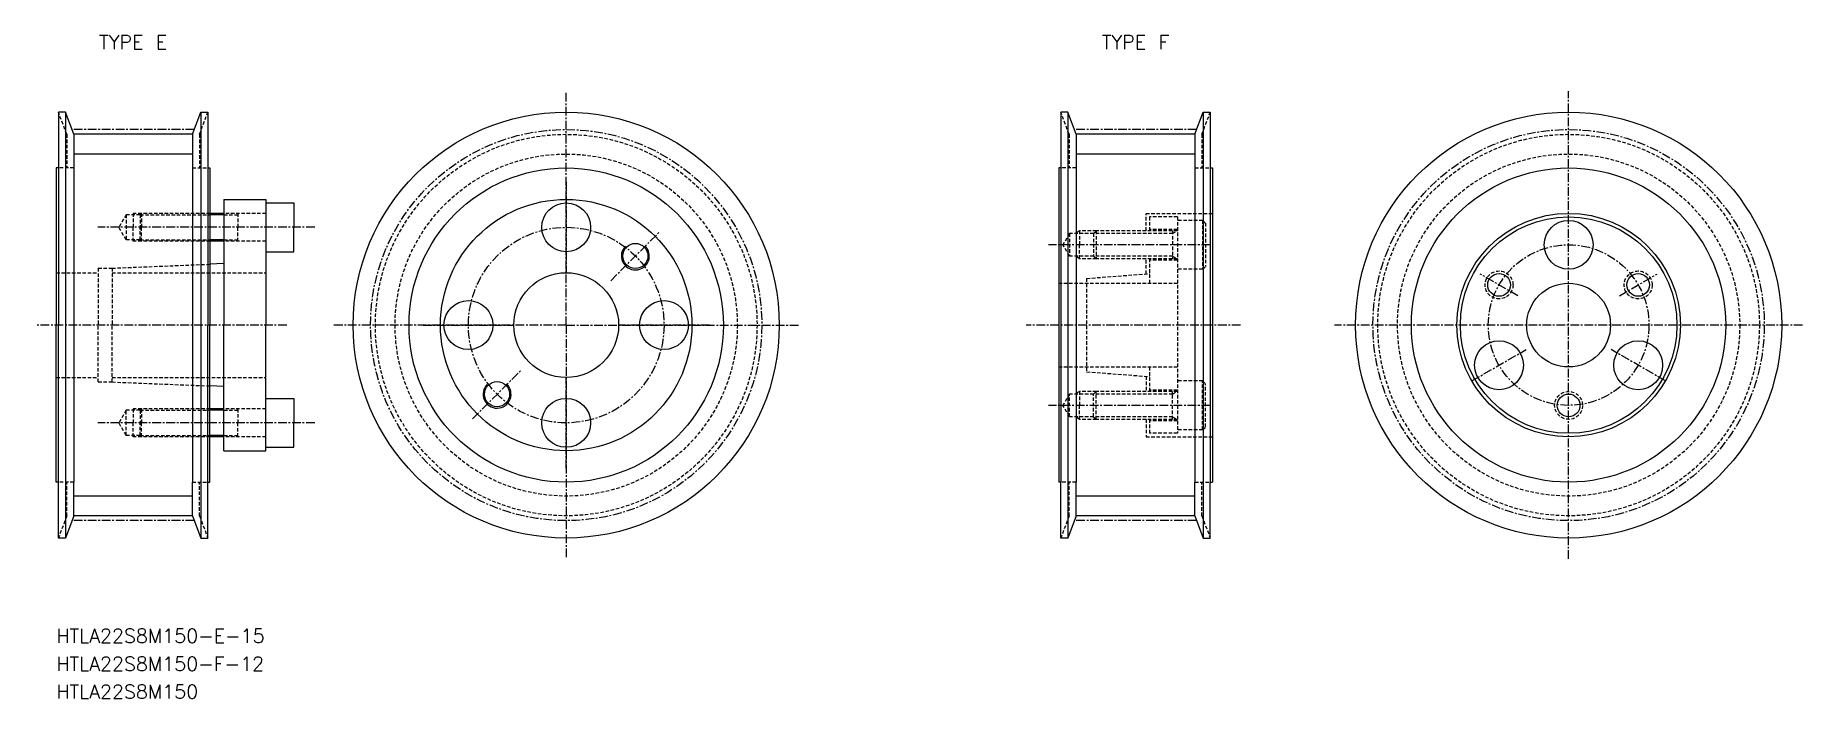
# Model space of a CAD drawing. Extents: x 3043 to 3296, y 9546 to 9641.
import ezdxf
from ezdxf.enums import TextEntityAlignment as Align

# ---------------------------------------------------------------- set-up
doc = ezdxf.new("R2010")
doc.units = 0
doc.linetypes.add('CENTER', pattern=[2, 1.25, -0.25, 0.25, -0.25])
doc.linetypes.add('DASHED', pattern=[0.75, 0.5, -0.25])
doc.layers.get('0').update_dxf_attribs({"linetype": 'CONTINUOUS'})
doc.layers.add('CENTER', color=1, linetype='CENTER')
doc.styles.add('MISUMI', font='txt.shx')

msp = doc.modelspace()

# ---------------------------------------------------------------- linework, layer by layer
at = {"color": 3, "linetype": 'DASHED'}
for p, q in [((3047.6, 9626.97), (3046.4, 9630.15)), ((3066.6, 9626.97), (3067.8, 9630.15)), ((3191.1, 9626.97), (3189.9, 9630.15)), ((3210.1, 9626.97), (3211.3, 9630.15)), ((3047.6, 9626.97), (3047.6, 9622.15)), ((3066.6, 9626.97), (3066.6, 9622.15)), ((3191.1, 9626.97), (3191.1, 9622.15)), ((3210.1, 9626.97), (3210.1, 9622.15)), ((3048.6, 9622.15), (3046.4, 9622.15)), ((3065.6, 9622.15), (3067.8, 9622.15)), ((3192.1, 9622.15), (3189.9, 9622.15)), ((3209.1, 9622.15), (3211.3, 9622.15)), ((3056.1, 9615.45), (3055.06, 9613.65)), ((3058.1, 9615.45), (3056.1, 9615.45)), ((3056.1, 9615.45), (3056.1, 9611.85)), ((3058.3, 9615.65), (3057.1, 9615.65)), ((3057.1, 9615.65), (3057.1, 9613.65)), ((3058.3, 9615.65), (3058.1, 9615.45)), ((3058.1, 9615.45), (3068.1, 9615.45)), ((3058.1, 9615.45), (3058.1, 9613.65)), ((3068.1, 9615.65), (3058.3, 9615.65)), ((3058.3, 9615.65), (3058.3, 9613.65)), ((3076.1, 9615.65), (3070.1, 9615.65)), ((3070.1, 9615.45), (3072.1, 9615.45)), ((3072.1, 9615.65), (3072.1, 9613.65)), ((3202.1, 9615.65), (3211.6, 9615.65)), ((3202.1, 9613.15), (3202.1, 9615.65)), ((3206.6, 9615.15), (3202.6, 9615.15)), ((3202.6, 9615.15), (3202.6, 9613.15)), ((3206.6, 9615.15), (3206.6, 9584.15)), ((3210.2, 9614.65), (3206.6, 9614.65)), ((3210.2, 9614.65), (3210.2, 9607.65)), ((3210.2, 9614.65), (3210.6, 9614.25)), ((3210.6, 9614.25), (3210.6, 9608.05)), ((3056.1, 9611.85), (3055.06, 9613.65)), ((3058.1, 9611.85), (3056.1, 9611.85)), ((3057.1, 9611.65), (3057.1, 9613.65)), ((3058.3, 9611.65), (3057.1, 9611.65)), ((3058.1, 9611.85), (3058.1, 9613.65)), ((3058.1, 9611.85), (3068.1, 9611.85)), ((3058.3, 9611.65), (3058.1, 9611.85)), ((3058.3, 9611.65), (3058.3, 9613.65)), ((3068.1, 9611.65), (3058.3, 9611.65)), ((3070.1, 9611.85), (3072.1, 9611.85)), ((3076.1, 9611.65), (3070.1, 9611.65)), ((3072.1, 9611.65), (3072.1, 9613.65)), ((3191.14, 9612.77), (3190.2, 9611.15)), ((3191.14, 9612.77), (3191.14, 9609.53)), ((3194.6, 9612.77), (3191.14, 9612.77)), ((3192.6, 9613.15), (3191.95, 9612.77)), ((3192.6, 9613.15), (3192.6, 9611.15)), ((3194.98, 9613.15), (3192.6, 9613.15)), ((3194.6, 9612.77), (3194.98, 9613.15)), ((3205.9, 9612.77), (3194.6, 9612.77)), ((3194.6, 9612.77), (3194.6, 9609.53)), ((3206.6, 9613.15), (3194.98, 9613.15)), ((3194.98, 9613.15), (3194.98, 9609.15)), ((3206.6, 9613.35), (3202.6, 9613.35)), ((3205.9, 9613.15), (3205.9, 9609.15)), ((3205.9, 9612.77), (3206.56, 9613.15)), ((3191.14, 9609.53), (3190.2, 9611.15)), ((3194.6, 9609.53), (3191.14, 9609.53)), ((3192.6, 9609.15), (3191.95, 9609.53)), ((3192.6, 9609.15), (3192.6, 9611.15)), ((3194.98, 9609.15), (3192.6, 9609.15)), ((3205.9, 9609.53), (3194.6, 9609.53)), ((3194.98, 9609.15), (3194.6, 9609.53)), ((3206.6, 9609.15), (3194.98, 9609.15)), ((3202.1, 9606.98), (3202.1, 9609.15)), ((3202.6, 9609.15), (3202.6, 9605.65)), ((3206.6, 9608.95), (3202.6, 9608.95)), ((3205.9, 9609.53), (3206.56, 9609.15)), ((3046.1, 9607.15), (3052.1, 9607.15)), ((3052.1, 9607.8), (3052.1, 9599.65)), ((3052.1, 9607.8), (3054.1, 9607.8)), ((3054.1, 9607.8), (3068.1, 9608.37)), ((3054.1, 9607.8), (3054.1, 9599.65)), ((3054.1, 9607.15), (3076.1, 9607.15)), ((3193.6, 9606.33), (3202.6, 9607.02)), ((3210.2, 9607.65), (3206.6, 9607.65)), ((3210.2, 9607.65), (3210.6, 9608.05)), ((3189.6, 9605.65), (3206.6, 9605.65)), ((3193.6, 9606.33), (3193.6, 9592.96)), ((3052.1, 9591.5), (3052.1, 9599.65)), ((3054.1, 9591.5), (3054.1, 9599.65)), ((3046.1, 9592.15), (3052.1, 9592.15)), ((3052.1, 9591.5), (3054.1, 9591.5)), ((3054.1, 9592.15), (3076.1, 9592.15)), ((3054.1, 9591.5), (3068.1, 9590.93)), ((3189.6, 9593.65), (3206.6, 9593.65)), ((3193.6, 9592.96), (3202.6, 9592.27)), ((3202.1, 9592.31), (3202.1, 9590.15)), ((3202.6, 9593.65), (3202.6, 9590.15)), ((3210.2, 9591.65), (3206.6, 9591.65)), ((3210.2, 9584.65), (3210.2, 9591.65)), ((3210.2, 9591.65), (3210.6, 9591.25)), ((3210.6, 9585.05), (3210.6, 9591.25)), ((3191.14, 9589.77), (3190.2, 9588.15)), ((3191.14, 9586.53), (3191.14, 9589.77)), ((3194.6, 9589.77), (3191.14, 9589.77)), ((3192.6, 9590.15), (3191.95, 9589.77)), ((3192.6, 9590.15), (3192.6, 9588.15)), ((3194.98, 9590.15), (3192.6, 9590.15)), ((3194.98, 9590.15), (3194.6, 9589.77)), ((3205.9, 9589.77), (3194.6, 9589.77)), ((3194.6, 9586.53), (3194.6, 9589.77)), ((3206.6, 9590.15), (3194.98, 9590.15)), ((3194.98, 9586.15), (3194.98, 9590.15)), ((3206.6, 9590.35), (3202.6, 9590.35)), ((3205.9, 9586.15), (3205.9, 9590.15)), ((3205.9, 9589.77), (3206.56, 9590.15)), ((3056.1, 9587.45), (3055.06, 9585.65)), ((3056.1, 9583.85), (3056.1, 9587.45)), ((3058.1, 9587.45), (3056.1, 9587.45)), ((3058.3, 9587.65), (3057.1, 9587.65)), ((3057.1, 9587.65), (3057.1, 9585.65)), ((3058.3, 9587.65), (3058.1, 9587.45)), ((3058.1, 9587.45), (3068.1, 9587.45)), ((3058.1, 9587.45), (3058.1, 9585.65)), ((3068.1, 9587.65), (3058.3, 9587.65)), ((3058.3, 9587.65), (3058.3, 9585.65)), ((3076.1, 9587.65), (3070.1, 9587.65)), ((3070.1, 9587.45), (3072.1, 9587.45)), ((3072.1, 9587.65), (3072.1, 9585.65)), ((3191.14, 9586.53), (3190.2, 9588.15)), ((3194.6, 9586.53), (3191.14, 9586.53)), ((3192.6, 9586.15), (3191.95, 9586.53)), ((3192.6, 9586.15), (3192.6, 9588.15)), ((3205.9, 9586.53), (3194.6, 9586.53)), ((3194.6, 9586.53), (3194.98, 9586.15)), ((3205.9, 9586.53), (3206.56, 9586.15)), ((3056.1, 9583.85), (3055.06, 9585.65)), ((3058.1, 9583.85), (3056.1, 9583.85)), ((3057.1, 9583.65), (3057.1, 9585.65)), ((3058.3, 9583.65), (3057.1, 9583.65)), ((3058.1, 9583.85), (3058.1, 9585.65)), ((3058.1, 9583.85), (3068.1, 9583.85)), ((3058.3, 9583.65), (3058.1, 9583.85)), ((3058.3, 9583.65), (3058.3, 9585.65)), ((3068.1, 9583.65), (3058.3, 9583.65)), ((3070.1, 9583.85), (3072.1, 9583.85)), ((3076.1, 9583.65), (3070.1, 9583.65)), ((3072.1, 9583.65), (3072.1, 9585.65)), ((3194.98, 9586.15), (3192.6, 9586.15)), ((3206.6, 9586.15), (3194.98, 9586.15)), ((3202.1, 9586.15), (3202.1, 9583.65)), ((3202.1, 9583.65), (3211.6, 9583.65)), ((3202.6, 9586.15), (3202.6, 9584.15)), ((3206.6, 9585.95), (3202.6, 9585.95)), ((3206.6, 9584.15), (3202.6, 9584.15)), ((3210.2, 9584.65), (3206.6, 9584.65)), ((3210.2, 9584.65), (3210.6, 9585.05)), ((3048.6, 9577.15), (3046.4, 9577.15)), ((3047.6, 9572.32), (3047.6, 9577.15)), ((3065.6, 9577.15), (3067.8, 9577.15)), ((3066.6, 9572.32), (3066.6, 9577.15)), ((3192.1, 9577.15), (3189.9, 9577.15)), ((3191.1, 9572.32), (3191.1, 9577.15)), ((3209.1, 9577.15), (3211.3, 9577.15)), ((3210.1, 9572.32), (3210.1, 9577.15)), ((3047.6, 9572.32), (3046.4, 9569.15)), ((3066.6, 9572.32), (3067.8, 9569.15)), ((3191.1, 9572.32), (3189.9, 9569.15)), ((3210.1, 9572.32), (3211.3, 9569.15))]:
    msp.add_line(p, q, dxfattribs=at)
at = {"color": 7, "linetype": 'CONTINUOUS'}
for p, q in [((3046.4, 9630.15), (3046.4, 9622.15)), ((3047.4, 9630.15), (3046.4, 9630.15)), ((3047.4, 9630.15), (3047.4, 9569.15)), ((3048.6, 9626.97), (3047.4, 9630.15)), ((3065.6, 9626.97), (3066.8, 9630.15)), ((3066.8, 9630.15), (3066.8, 9569.15)), ((3066.8, 9630.15), (3067.8, 9630.15)), ((3067.8, 9630.15), (3067.8, 9622.15)), ((3189.9, 9630.15), (3189.9, 9622.15)), ((3190.9, 9630.15), (3189.9, 9630.15)), ((3190.9, 9630.15), (3190.9, 9569.15)), ((3192.1, 9626.97), (3190.9, 9630.15)), ((3209.1, 9626.97), (3210.3, 9630.15)), ((3210.3, 9630.15), (3210.3, 9569.15)), ((3210.3, 9630.15), (3211.3, 9630.15)), ((3211.3, 9630.15), (3211.3, 9622.15)), ((3065.6, 9626.97), (3048.6, 9626.97)), ((3048.6, 9626.97), (3048.6, 9622.15)), ((3065.6, 9626.97), (3065.6, 9622.15)), ((3209.1, 9626.97), (3192.1, 9626.97)), ((3192.1, 9626.97), (3192.1, 9622.15)), ((3209.1, 9626.97), (3209.1, 9622.15)), ((3046.1, 9622.15), (3046.1, 9599.65)), ((3046.4, 9622.15), (3046.1, 9622.15)), ((3046.4, 9622.15), (3046.4, 9599.65)), ((3048.6, 9622.15), (3048.6, 9577.15)), ((3065.6, 9622.15), (3065.6, 9577.15)), ((3067.8, 9622.15), (3067.8, 9599.65)), ((3067.8, 9622.15), (3068.1, 9622.15)), ((3068.1, 9622.15), (3068.1, 9615.65)), ((3189.6, 9622.15), (3189.6, 9577.15)), ((3189.9, 9622.15), (3189.6, 9622.15)), ((3189.9, 9622.15), (3189.9, 9577.15)), ((3192.1, 9622.15), (3192.1, 9577.15)), ((3209.1, 9622.15), (3209.1, 9577.15)), ((3211.3, 9622.15), (3211.3, 9577.15)), ((3211.3, 9622.15), (3211.6, 9622.15)), ((3211.6, 9622.15), (3211.6, 9577.15)), ((3070.1, 9617.65), (3076.1, 9617.65)), ((3070.1, 9617.65), (3070.1, 9615.65)), ((3076.1, 9617.65), (3076.1, 9617.15)), ((3076.1, 9617.15), (3076.1, 9610.15)), ((3076.1, 9617.15), (3080.1, 9617.15)), ((3080.1, 9617.15), (3080.1, 9613.65)), ((3068.1, 9615.65), (3068.1, 9611.65)), ((3070.1, 9615.65), (3068.1, 9615.65)), ((3070.1, 9615.65), (3070.1, 9611.65)), ((3068.1, 9611.65), (3068.1, 9608.37)), ((3070.1, 9611.65), (3068.1, 9611.65)), ((3070.1, 9611.65), (3070.1, 9608.45)), ((3080.1, 9610.15), (3080.1, 9613.65)), ((3076.1, 9610.15), (3076.1, 9599.65)), ((3076.1, 9610.15), (3080.1, 9610.15)), ((3070.1, 9608.45), (3068.1, 9608.37)), ((3068.1, 9608.37), (3068.1, 9599.65)), ((3070.1, 9608.45), (3070.1, 9599.65)), ((3046.1, 9577.15), (3046.1, 9599.65)), ((3046.4, 9577.15), (3046.4, 9599.65)), ((3067.8, 9577.15), (3067.8, 9599.65)), ((3068.1, 9590.93), (3068.1, 9599.65)), ((3070.1, 9590.85), (3070.1, 9599.65)), ((3076.1, 9589.15), (3076.1, 9599.65)), ((3068.1, 9587.65), (3068.1, 9590.93)), ((3070.1, 9590.85), (3068.1, 9590.93)), ((3070.1, 9587.65), (3070.1, 9590.85)), ((3076.1, 9582.15), (3076.1, 9589.15)), ((3076.1, 9589.15), (3080.1, 9589.15)), ((3080.1, 9589.15), (3080.1, 9585.65)), ((3070.1, 9587.65), (3068.1, 9587.65)), ((3068.1, 9583.65), (3068.1, 9587.65)), ((3070.1, 9583.65), (3070.1, 9587.65)), ((3068.1, 9577.15), (3068.1, 9583.65)), ((3070.1, 9583.65), (3068.1, 9583.65)), ((3070.1, 9581.65), (3070.1, 9583.65)), ((3080.1, 9582.15), (3080.1, 9585.65)), ((3070.1, 9581.65), (3076.1, 9581.65)), ((3076.1, 9581.65), (3076.1, 9582.15)), ((3076.1, 9582.15), (3080.1, 9582.15)), ((3046.4, 9577.15), (3046.1, 9577.15)), ((3046.4, 9569.15), (3046.4, 9577.15)), ((3048.6, 9572.32), (3048.6, 9577.15)), ((3065.6, 9572.32), (3065.6, 9577.15)), ((3067.8, 9569.15), (3067.8, 9577.15)), ((3067.8, 9577.15), (3068.1, 9577.15)), ((3189.9, 9577.15), (3189.6, 9577.15)), ((3189.9, 9569.15), (3189.9, 9577.15)), ((3192.1, 9572.32), (3192.1, 9577.15)), ((3209.1, 9572.32), (3209.1, 9577.15)), ((3211.3, 9569.15), (3211.3, 9577.15)), ((3211.3, 9577.15), (3211.6, 9577.15)), ((3048.6, 9572.32), (3047.4, 9569.15)), ((3065.6, 9572.32), (3048.6, 9572.32)), ((3065.6, 9572.32), (3066.8, 9569.15)), ((3192.1, 9572.32), (3190.9, 9569.15)), ((3209.1, 9572.32), (3192.1, 9572.32)), ((3209.1, 9572.32), (3210.3, 9569.15)), ((3047.4, 9569.15), (3046.4, 9569.15)), ((3066.8, 9569.15), (3067.8, 9569.15)), ((3190.9, 9569.15), (3189.9, 9569.15)), ((3210.3, 9569.15), (3211.3, 9569.15))]:
    msp.add_line(p, q, dxfattribs=at)
at = {"color": 3, "linetype": 'CONTINUOUS'}
for p, q in [((3065.6, 9624.14), (3048.6, 9624.14)), ((3209.1, 9624.14), (3192.1, 9624.14)), ((3065.6, 9575.15), (3048.6, 9575.15)), ((3209.1, 9575.15), (3192.1, 9575.15))]:
    msp.add_line(p, q, dxfattribs=at)
at = {"color": 3}
for p, q in [((3070.1, 9615.45), (3068.1, 9615.45)), ((3070.1, 9611.85), (3068.1, 9611.85)), ((3070.1, 9587.45), (3068.1, 9587.45)), ((3070.1, 9583.85), (3068.1, 9583.85))]:
    msp.add_line(p, q, dxfattribs=at)
at = {"color": 7, "linetype": 'CONTINUOUS'}
for centre, radius in [((3119.1, 9599.65), 30.5), ((3262.6, 9599.65), 30.5), ((3119.1, 9599.65), 22.5), ((3262.6, 9599.65), 22.5), ((3119.1, 9599.65), 18), ((3119.1, 9599.65), 18), ((3119.1, 9613.65), 3.5), ((3262.6, 9599.65), 16), ((3262.6, 9599.65), 15.5), ((3262.6, 9611.15), 3.5), ((3129, 9609.55), 1.8), ((3119.1, 9599.65), 7.5), ((3252.64, 9605.4), 1.62), ((3272.56, 9605.4), 1.62), ((3262.6, 9599.65), 6), ((3105.1, 9599.65), 3.5), ((3133.1, 9599.65), 3.5), ((3252.64, 9593.9), 3.5), ((3272.56, 9593.9), 3.5), ((3109.2, 9589.75), 1.8), ((3119.1, 9585.65), 3.5), ((3262.6, 9588.15), 1.62)]:
    msp.add_circle(centre, radius, dxfattribs=at)
at = {"color": 3, "linetype": 'DASHED'}
for centre, radius in [((3119.1, 9599.65), 27.32), ((3262.6, 9599.65), 27.32), ((3119.1, 9599.65), 24.5), ((3262.6, 9599.65), 24.5), ((3252.64, 9605.4), 2), ((3272.56, 9605.4), 2), ((3262.6, 9588.15), 2)]:
    msp.add_circle(centre, radius, dxfattribs=at)
at = {"color": 3}
for centre in [(3129, 9609.55), (3109.2, 9589.75)]:
    msp.add_arc(centre, 2, 135, 47, dxfattribs=at)
at = {"layer": 'CENTER', "color": 1, "linetype": 'CENTER'}
for p, q in [((3119.1, 9599.65), (3119.1, 9633.15)), ((3262.6, 9566.15), (3262.6, 9633.15)), ((3065.86, 9627.66), (3048.34, 9627.66)), ((3209.36, 9627.66), (3191.84, 9627.66)), ((3119.1, 9620.15), (3119.1, 9607.15)), ((3083.1, 9613.65), (3052.06, 9613.65)), ((3125.47, 9606.01), (3132.54, 9613.08)), ((3211.29, 9611.15), (3188.15, 9611.15)), ((3255.35, 9603.83), (3249.94, 9606.96)), ((3269.86, 9603.83), (3275.27, 9606.96)), ((3079.1, 9599.65), (3043.1, 9599.65)), ((3119.1, 9599.65), (3085.6, 9599.65)), ((3098.6, 9599.65), (3111.6, 9599.65)), ((3119.1, 9599.65), (3152.6, 9599.65)), ((3119.1, 9599.65), (3119.1, 9566.15)), ((3139.6, 9599.65), (3126.6, 9599.65)), ((3215.65, 9599.65), (3184.96, 9599.65)), ((3296.1, 9599.65), (3229.1, 9599.65)), ((3248.75, 9591.65), (3256.54, 9596.15)), ((3276.46, 9591.65), (3268.67, 9596.15)), ((3105.67, 9586.21), (3112.74, 9593.28)), ((3119.1, 9579.15), (3119.1, 9592.15)), ((3211.29, 9588.15), (3188.15, 9588.15)), ((3083.1, 9585.65), (3052.06, 9585.65)), ((3065.86, 9571.64), (3048.34, 9571.64)), ((3209.36, 9571.64), (3191.84, 9571.64))]:
    msp.add_line(p, q, dxfattribs=at)
for centre, radius in [((3119.1, 9599.65), 28.01), ((3262.6, 9599.65), 28.01), ((3119.1, 9599.65), 14), ((3262.6, 9599.65), 11.5)]:
    msp.add_circle(centre, radius, dxfattribs=at)

# ---------------------------------------------------------------- texts
at = {"color": 7, "linetype": 'CONTINUOUS', "style": 'MISUMI'}
for s, p in [('TYPE E', (3057.1, 9640.15)), ('TYPE F', (3200.6, 9640.15))]:
    msp.add_text(s, height=2, dxfattribs=at).set_placement(p, align=Align.MIDDLE_CENTER)
for s, p in [('HTLA22S8M150-E-15', (3046.1, 9554.15)), ('HTLA22S8M150-F-12', (3046.1, 9550.15)), ('HTLA22S8M150', (3046.1, 9546.15))]:
    msp.add_text(s, height=2, dxfattribs=at).set_placement(p)

doc.saveas('drawing.dxf')
